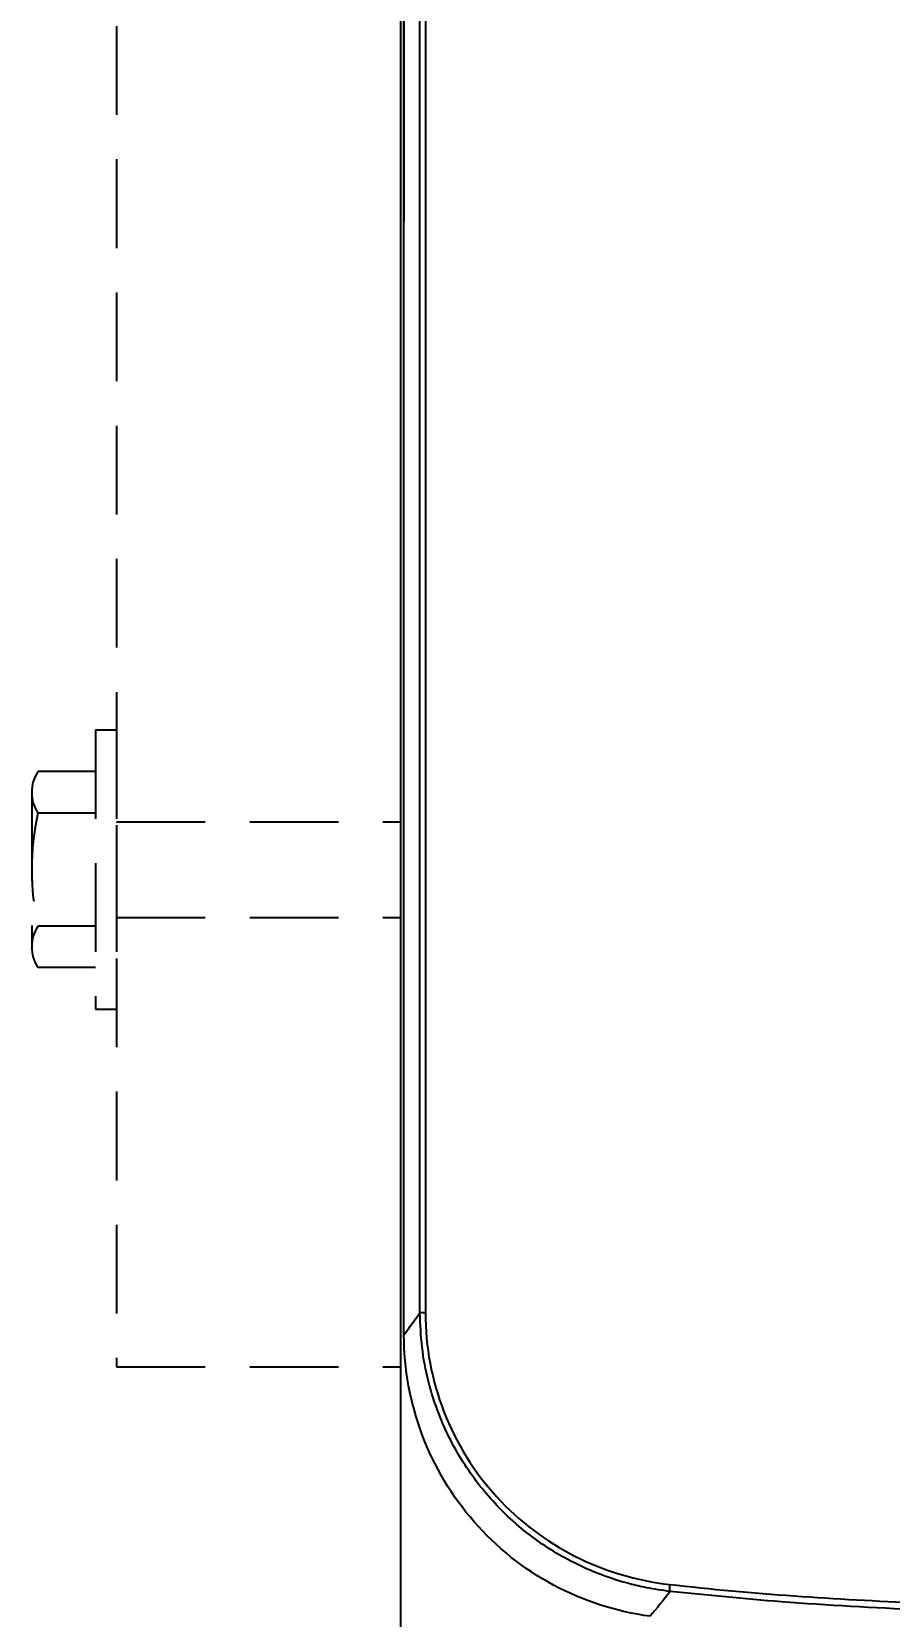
# Model space of a CAD drawing. Extents: x 7905 to 14077, y -986 to 9572.
# Drawn here: x 8147 to 8267.7, y 555.8 to 778.9 of the extents above; entities that cross this region are included whole.
import ezdxf

# ---------------------------------------------------------------- set-up
doc = ezdxf.new("R2010")
doc.units = 0
doc.header["$LTSCALE"] = 20
doc.header["$MEASUREMENT"] = 0
doc.linetypes.add('HIDDEN2', pattern=[0.1875, 0.125, -0.0625])
doc.layers.get('0').update_dxf_attribs({"linetype": 'CONTINUOUS'})
doc.layers.get('DEFPOINTS').update_dxf_attribs({"linetype": 'CONTINUOUS'})
for name, color, linetype in [('1', 1, 'CONTINUOUS'), ('3', 3, 'CONTINUOUS'), ('SA-DOOR', 4, 'CONTINUOUS')]:
    doc.layers.add(name, color=color, linetype=linetype)
doc.styles.get("Standard").update_dxf_attribs({"font": 'NanumGothic.ttf'})
doc.dimstyles.get("Standard").update_dxf_attribs({"dimtxt": 2.5, "dimasz": 2, "dimexe": 2, "dimexo": 1, "dimgap": 1.5, "dimtad": 1, "dimdec": 0, "dimlfac": 10, "dimrnd": 0.5, "dimzin": 0, "dimdsep": 46, "dimtxsty": 'Standard', "dimcen": 0, "dimclrt": 2, "dimadec": 0, "dimazin": 0, "dimtfac": 1, "dimtdec": 0, "dimtmove": 0, "dimatfit": 3, "dimfxl": 0, "dimtolj": 1, "dimtzin": 0, "dimarcsym": 0})

# ---------------------------------------------------------------- blocks, each defined once
blk = doc.blocks.new('A$Cca7b564f')
at = {"layer": '1', "color": 7, "linetype": 'Continuous'}
for p, q in [((0, 44.75), (0, 355.75)), ((2.25, 47.86), (2.25, 352.63)), ((3.01, 352.63), (3.01, 47.86)), ((3.01, 47.86), (2.25, 47.86))]:
    blk.add_line(p, q, dxfattribs=at)
blk.add_ellipse((37.6, 9.61), major_axis=(0.113, 0.994), ratio=0.24046, start_param=1.598159, end_param=3.087648, dxfattribs=at)
for points, knots in [([(0, 44.75), (0.47, 45.4), (0.95, 46.06), (1.7, 47.1), (1.98, 47.48), (2.25, 47.86)], [0, 0, 0, 0, 0.631734, 0.631734, 1, 1, 1, 1]), ([(37.47, 8.62), (36.35, 8.77), (34.43, 9.04), (32.12, 9.58), (29.72, 10.26), (27.06, 11.19), (22.63, 13.2), (17.61, 16.36), (12.26, 21.29), (7.96, 26.99), (5.06, 32.81), (3.36, 38.18), (2.43, 42.98), (2.31, 46.24), (2.25, 47.86)], [0, 0, 0, 0, 0.060037, 0.102104, 0.125127, 0.191082, 0.250117, 0.381065, 0.499844, 0.627248, 0.749619, 0.833068, 0.916747, 1, 1, 1, 1]), ([(3.01, 47.86), (3.01, 43.06), (3.9, 38.35), (7.34, 29.49), (9.86, 25.45), (16.22, 18.48), (19.95, 15.67), (28.3, 11.45), (32.73, 10.13), (37.36, 9.61)], [0, 0, 0, 0, 0.25, 0.25, 0.5, 0.5, 0.75, 0.75, 1, 1, 1, 1]), ([(34.63, 5.12), (29.84, 5.77), (25.28, 7.25), (16.8, 11.8), (13.03, 14.81), (3.56, 25.65), (0, 35.09), (0, 44.75)], [0, 0, 0, 0, 0.25, 0.25, 0.5, 0.5, 1, 1, 1, 1]), ([(72.66, 6.01), (66.13, 6.33), (54.38, 6.91), (42.68, 8.09), (37.47, 8.62)], [0, 0, 0, 0, 0.55541, 1, 1, 1, 1])]:
    blk.add_open_spline(points, degree=3, knots=knots, dxfattribs=at)
for points in [[(37.36, 9.61), (49.03, 8.28), (60.74, 7.52), (72.47, 7.01)], [(37.47, 8.62), (36.53, 7.45), (35.58, 6.28), (34.63, 5.12)]]:
    blk.add_open_spline(points, degree=3, dxfattribs=at)
blk = doc.blocks.new('*D51')
at = {"color": 3, "lineweight": -2}
for p, q in [((8199.42, 752.12), (8199.42, 1029.15)), ((8799.15, 752.12), (8799.15, 1029.15)), ((8223.42, 1023.15), (8775.15, 1023.15))]:
    blk.add_line(p, q, dxfattribs=at)
at = {"color": 3}
for points in [[(8223.42, 1027.15), (8223.42, 1019.15), (8199.42, 1023.15)], [(8775.15, 1027.15), (8775.15, 1019.15), (8799.15, 1023.15)]]:
    blk.add_solid(points, dxfattribs=at)
at = {"layer": 'DEFPOINTS', "color": 0}
for p in [(8799.15, 1023.15), (8199.42, 750.92), (8799.15, 750.92)]:
    blk.add_point(p, dxfattribs=at)
at = {"color": 2, "insert": (8499.29, 1051.48), "char_height": 30, "attachment_point": 5}
blk.add_mtext('\\A1;600', dxfattribs=at)

msp = doc.modelspace()

# ---------------------------------------------------------------- linework, layer by layer
at = {"color": 2, "ltscale": 10}
msp.add_line((8198.95162, 750.92399), (8198.95162, 946.89097), dxfattribs=at)
at = {"layer": '3'}
msp.add_line((8198.95162, 500.92399), (8198.95162, 1000.92399), dxfattribs=at)
at = {"layer": '3', "color": 2, "linetype": 'HIDDEN2', "ltscale": 5}
for p, q in [((8158.95162, 910.92399), (8158.95162, 590.92399)), ((8156.01692, 680.58631), (8156.01692, 641.26167)), ((8156.01692, 680.58631), (8158.95162, 680.58631)), ((8158.95162, 680.58631), (8158.95162, 641.26167)), ((8156.01692, 674.71922), (8147.91287, 674.71922)), ((8147.03546, 671.79849), (8147.03546, 649.90178)), ((8156.01692, 668.89168), (8147.91287, 668.89168)), ((8158.95162, 667.67475), (8198.95162, 667.67475)), ((8158.95162, 654.17323), (8198.95162, 654.17323)), ((8156.01692, 652.9563), (8147.91287, 652.9563)), ((8156.01692, 647.12876), (8147.91287, 647.12876)), ((8156.01692, 641.26167), (8158.95162, 641.26167)), ((8158.95162, 590.92399), (8198.95162, 590.92399))]:
    msp.add_line(p, q, dxfattribs=at)
for centre, radius, start, end in [((8152.31226, 671.80545), 5.27681, 146.4830266, 213.5169734), ((8183.6511, 660.92399), 36.61564, 167.4316879, 192.5683121), ((8152.301, 650.04253), 5.26742, 146.415386, 213.584614)]:
    msp.add_arc(centre, radius, start, end, dxfattribs=at)
at = {"layer": 'DEFPOINTS', "color": 0, "linetype": 'ByBlock'}
msp.add_point((8198.95162, 750.92399), dxfattribs=at)
at = {"layer": 'SA-DOOR', "color": 7}
msp.add_lwpolyline([(8198.95162, 1275.95857), (10879.9466, 1275.95857), (10879.9466, -893.3024), (8198.95162, -893.3024)], close=True, dxfattribs=at)

# ---------------------------------------------------------------- block references
msp.add_blockref('A$Cca7b564f', (8199.41641, 550.67862))

# ---------------------------------------------------------------- dimensions: what is measured, and where the dimension line sits
dim = msp.add_linear_dim(base=(8799.15468, 1023.15344), p1=(8199.4164, 750.92399), p2=(8799.15468, 750.92479), dimstyle='Standard', override={"dimscale": 1.2, "dimtxt": 25, "dimasz": 20, "dimexe": 5, "dimgap": 10, "dimlfac": 1, "dimzin": 8, "dimclrd": 3, "dimclre": 3, "dimazin": 2})
dim.commit()
dim.dimension.update_dxf_attribs({"geometry": '*D51', "text_midpoint": (8499.28554, 1051.48392)})

doc.saveas('drawing.dxf')
